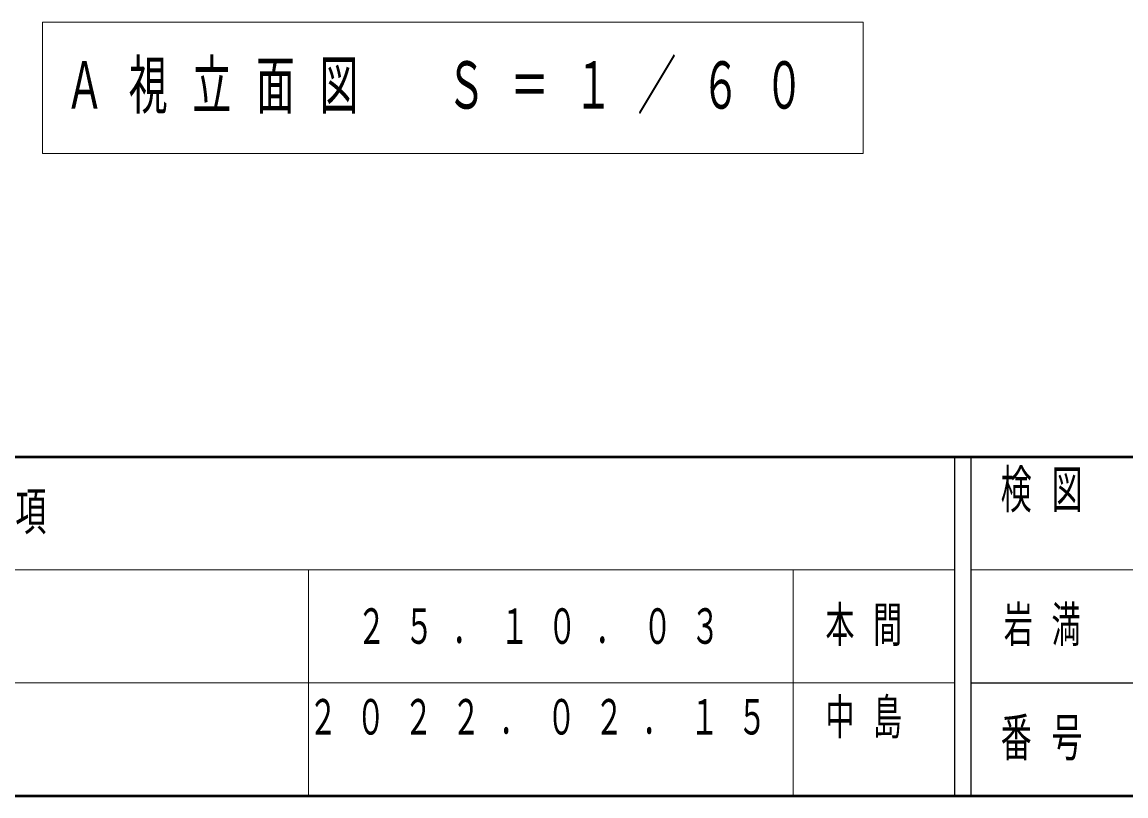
# Model space of a CAD drawing. Units: millimetres on the paper, scale 1:60. Extents: x -385 to 0, y -594 to 267.
# Drawn here: x -301.2 to -232.9, y -297 to -249.1 of the extents above; entities that cross this region are included whole.
import ezdxf

# ---------------------------------------------------------------- set-up
doc = ezdxf.new("R2010")
doc.units = ezdxf.units.MM
for name, color, linetype, lineweight in [('1_60', 7, 'Continuous', 25), ('NAKAMURA図枠', 7, 'Continuous', 13), ('図面情報', 7, 'Continuous', 13)]:
    doc.layers.add(name, color=color, linetype=linetype, lineweight=lineweight)
doc.styles.add('ＭＳ ゴシック', font='')
doc.styles.get('ＭＳ ゴシック').set_extended_font_data('MS Gothic')

msp = doc.modelspace()

# ---------------------------------------------------------------- linework, layer by layer
at = {"layer": '1_60', "lineweight": 13}
for p, q in [((-299.96, -249.078), (-299.96, -257.211)), ((-249.16, -249.078), (-299.96, -249.078)), ((-249.16, -257.211), (-249.16, -249.078)), ((-299.96, -257.211), (-249.16, -257.211))]:
    msp.add_line(p, q, dxfattribs=at)
at = {"layer": 'NAKAMURA図枠', "lineweight": 50}
for p, q in [((-385, -276), (0, -276)), ((-385, -297), (0, -297))]:
    msp.add_line(p, q, dxfattribs=at)
at = {"layer": 'NAKAMURA図枠', "color": 211, "lineweight": 25}
for p, q in [((-243.5, -276), (-243.5, -297)), ((-242.5, -276), (-242.5, -297)), ((-242.5, -290), (0, -290))]:
    msp.add_line(p, q, dxfattribs=at)
at = {"layer": 'NAKAMURA図枠'}
for p, q in [((-385, -283), (-243.5, -283)), ((-283.5, -283), (-283.5, -297)), ((-253.5, -283), (-253.5, -297)), ((-242.5, -283), (-187.5, -283)), ((-385, -290), (-243.5, -290))]:
    msp.add_line(p, q, dxfattribs=at)

# ---------------------------------------------------------------- texts
at = {"layer": '1_60', "insert": (-298.56, -253.145), "char_height": 2.933, "attachment_point": 4, "style": 'ＭＳ ゴシック'}
msp.add_mtext('\\T1.64;\\W0.6;Ａ視立面図\u3000Ｓ＝１／６０', dxfattribs=at)
at = {"layer": 'NAKAMURA図枠', "color": 4, "char_height": 2.346, "style": 'ＭＳ ゴシック'}
for s, insert, attachment_point in [('\\T1.64;\\W0.6;検図', (-237.5, -276.833), 2), ('\\T1.64;\\W0.6;改\u3000\u3000訂\u3000\u3000事\u3000\u3000項', (-314.25, -279.5), 5), ('\\T1.64;\\W0.6;番号', (-237.5, -293.5), 5)]:
    msp.add_mtext(s, dxfattribs=dict(at, insert=insert, attachment_point=attachment_point))
at = {"layer": '図面情報', "char_height": 2.199, "style": 'ＭＳ ゴシック'}
for s, insert, attachment_point in [('\\T1.64;\\W0.6;本間', (-251.5, -286.5), 4), ('\\T1.64;\\W0.6;岩満', (-237.5, -286.5), 5), ('\\T1.64;\\W0.6;２５．１０．０３', (-280.5, -286.5), 4), ('\\T1.64;\\W0.6;２０２２．０２．１５', (-283.5, -291), 1), ('\\T1.64;\\W0.6;中島', (-251.5, -291), 1)]:
    msp.add_mtext(s, dxfattribs=dict(at, insert=insert, attachment_point=attachment_point))

doc.saveas('drawing.dxf')
